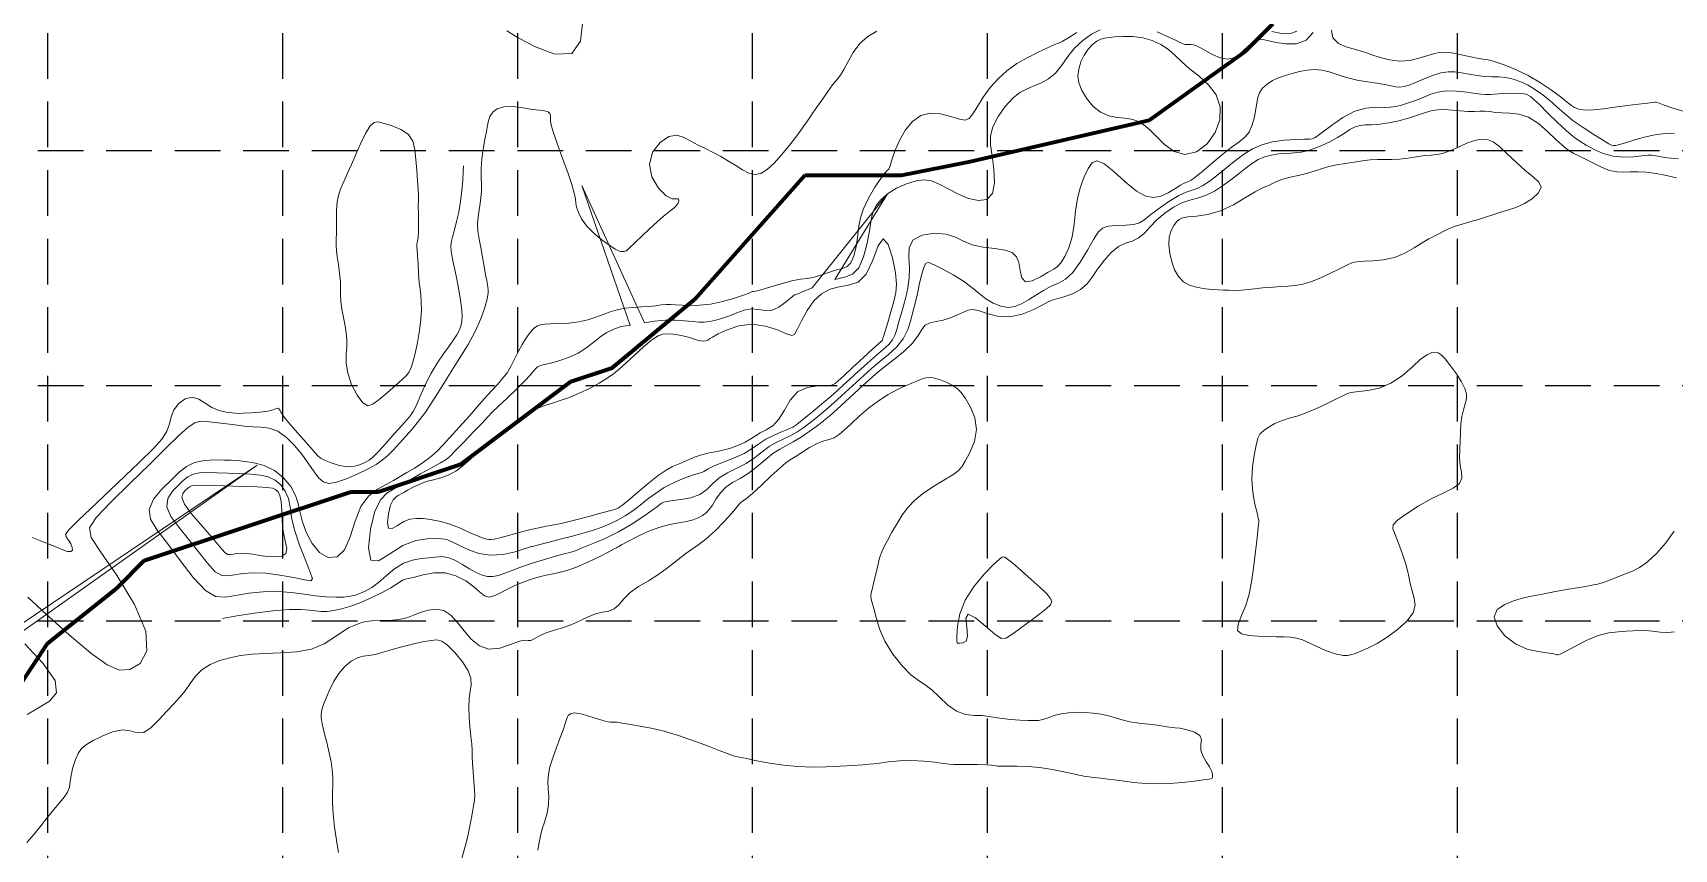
# Model space of a CAD drawing. Header units: inches. Extents: x 45655 to 51424, y 20024 to 23633.
# Drawn here: x 48714 to 49342, y 22911 to 23224 of the extents above; entities that cross this region are included whole.
import ezdxf

# ---------------------------------------------------------------- set-up
doc = ezdxf.new("R2010")
doc.units = ezdxf.units.IN
doc.header["$MEASUREMENT"] = 0
doc.linetypes.add('HIDDEN', pattern=[0.375, 0.25, -0.125])
doc.layers.add('CREEK', color=5, linetype='Continuous', lineweight=211)
doc.layers.add('CTR', color=43, linetype='Continuous', lineweight=9)
doc.layers.add('GRID', color=254, linetype='HIDDEN')

msp = doc.modelspace()

# ---------------------------------------------------------------- linework, layer by layer
at = {"layer": 'CREEK'}
for p, q in [((49178.17, 23216.57), (49188.71, 23227.1)), ((49141.25, 23190.22), (49178.17, 23216.57)), ((49072.7, 23174.41), (49141.25, 23190.22)), ((49046.34, 23169.14), (49072.7, 23174.41)), ((48967.24, 23121.71), (49009.42, 23169.14)), ((49009.42, 23169.14), (49046.34, 23169.14)), ((48935.6, 23095.36), (48967.24, 23121.71)), ((48919.78, 23090.09), (48935.6, 23095.36)), ((48877.59, 23058.47), (48919.78, 23090.09)), ((48845.96, 23047.93), (48877.59, 23058.47)), ((48756.31, 23021.58), (48835.41, 23047.93)), ((48835.41, 23047.93), (48845.96, 23047.93)), ((48745.76, 23011.04), (48756.31, 23021.58)), ((48719.4, 22989.96), (48745.76, 23011.04)), ((48708.85, 22974.15), (48719.4, 22989.96))]:
    msp.add_line(p, q, dxfattribs=at)
at = {"layer": 'CTR'}
for points, elevation in [([(48924.36, 23228.31), (48923.41, 23220.49), (48920.06, 23215.66), (48913.62, 23215.5), (48905.85, 23218.42), (48899.12, 23221.98), (48895.2, 23224.37)], 574), ([(48861.65, 23128.09), (48861.41, 23131.49), (48861.21, 23135.13), (48861.04, 23138.28), (48860.87, 23140.42), (48860.75, 23141.78), (48860.77, 23142.78), (48860.95, 23143.82), (48861.19, 23145.29), (48861.37, 23147.52), (48861.41, 23150.71), (48861.34, 23154.27), (48861.29, 23157.4), (48861.31, 23159.6), (48861.33, 23161.43), (48861.27, 23163.69), (48861.05, 23166.98), (48860.73, 23170.97), (48860.38, 23175.1), (48859.99, 23178.88), (48859.17, 23182.14), (48857.49, 23184.75), (48854.65, 23186.66), (48851.3, 23188), (48848.2, 23188.91), (48845.97, 23189.5), (48844.34, 23189.35), (48842.82, 23187.98), (48841.07, 23185.07), (48839.16, 23181.17), (48837.3, 23177.02), (48835.65, 23173.22), (48834.19, 23169.86), (48832.92, 23166.95), (48831.79, 23164.36), (48830.89, 23161.82), (48830.27, 23158.98), (48829.98, 23155.62), (48829.91, 23152.13), (48829.91, 23149.02), (48829.9, 23146.67), (48829.84, 23144.91), (48829.81, 23143.46), (48829.82, 23142.01), (48829.94, 23140.29), (48830.22, 23137.98), (48830.67, 23134.97), (48831.14, 23131.61), (48831.46, 23128.4), (48831.52, 23125.72), (48831.49, 23123.3), (48831.59, 23120.74), (48832.02, 23117.77), (48832.63, 23114.58), (48833.25, 23111.48), (48833.68, 23108.7), (48833.89, 23106.1), (48833.87, 23103.45), (48833.66, 23100.55), (48833.64, 23097.23), (48834.24, 23093.37), (48835.75, 23089.01), (48837.83, 23084.9), (48840.01, 23081.94), (48841.94, 23080.85), (48843.9, 23081.41), (48846.3, 23083.2), (48849.38, 23085.79), (48852.6, 23088.59), (48855.24, 23090.97), (48856.77, 23092.47), (48857.46, 23093.3), (48857.77, 23093.8), (48858.08, 23094.36), (48858.54, 23095.43), (48859.19, 23097.49), (48860.05, 23100.86), (48860.98, 23105.11), (48861.77, 23109.61), (48862.26, 23113.84), (48862.48, 23117.58), (48862.45, 23120.69), (48862.24, 23123.16), (48861.95, 23125.43), (48861.65, 23128.09)], 576), ([(49237.17, 23175.2), (49234.21, 23175.07), (49231.47, 23175.11), (49228.76, 23175.12), (49225.94, 23174.94), (49222.94, 23174.6), (49219.76, 23174.16), (49216.4, 23173.66), (49213.11, 23173.11), (49210.13, 23172.46), (49207.62, 23171.71), (49205.21, 23170.89), (49202.42, 23170.04), (49198.97, 23169.19), (49195.3, 23168.36), (49192.08, 23167.48), (49189.8, 23166.6), (49188.27, 23165.79), (49187.12, 23165.18), (49186, 23164.75), (49184.43, 23164.13), (49181.93, 23162.81), (49178.21, 23160.52), (49173.6, 23157.81), (49168.62, 23155.48), (49163.75, 23154.11), (49159.45, 23153.49), (49156.12, 23153.18), (49154.01, 23152.82), (49152.73, 23152.21), (49151.77, 23151.26), (49150.69, 23149.82), (49149.65, 23147.89), (49148.97, 23145.41), (49148.84, 23142.45), (49149.21, 23139.2), (49149.96, 23135.94), (49151, 23132.92), (49152.45, 23130.31), (49154.44, 23128.28), (49157.04, 23126.92), (49159.98, 23126.1), (49162.86, 23125.64), (49165.42, 23125.36), (49167.69, 23125.22), (49169.79, 23125.12), (49171.87, 23125.04), (49174.08, 23125.02), (49176.58, 23125.13), (49179.5, 23125.38), (49182.65, 23125.74), (49185.81, 23126.06), (49188.81, 23126.28), (49191.67, 23126.45), (49194.44, 23126.63), (49197.22, 23126.9), (49200.15, 23127.43), (49203.42, 23128.39), (49207.08, 23129.87), (49210.74, 23131.57), (49213.9, 23133.14), (49216.19, 23134.27), (49217.78, 23135.02), (49218.94, 23135.51), (49220.02, 23135.86), (49221.42, 23136.11), (49223.64, 23136.26), (49226.92, 23136.38), (49230.95, 23136.74), (49235.2, 23137.65), (49239.21, 23139.3), (49242.81, 23141.33), (49245.9, 23143.25), (49248.41, 23144.7), (49250.45, 23145.78), (49252.21, 23146.68), (49253.86, 23147.57), (49255.7, 23148.48), (49258.07, 23149.43), (49261.14, 23150.38), (49264.54, 23151.34), (49267.78, 23152.26), (49270.5, 23153.14), (49272.94, 23153.99), (49275.51, 23154.83), (49278.51, 23155.71), (49281.8, 23156.79), (49285.12, 23158.24), (49288.18, 23160.16), (49290.46, 23162.34), (49291.38, 23164.49), (49290.56, 23166.44), (49288.34, 23168.44), (49285.26, 23170.92), (49281.82, 23174.07), (49278.42, 23177.36), (49275.42, 23180.14), (49273.05, 23181.84), (49271.15, 23182.66), (49269.46, 23182.88), (49267.69, 23182.79), (49265.68, 23182.34), (49263.22, 23181.46), (49260.25, 23180.15), (49257.05, 23178.73), (49254.06, 23177.6), (49251.55, 23177.05), (49249.24, 23176.83), (49246.73, 23176.62), (49243.71, 23176.17), (49240.41, 23175.62), (49237.17, 23175.2)], 572), ([(48713.41, 23030.38), (48716.58, 23029.16), (48719.83, 23027.87), (48722.72, 23026.65), (48725.11, 23025.66), (48726.94, 23025.08), (48728.16, 23025.05), (48728.78, 23025.57), (48728.76, 23026.56), (48728.17, 23027.94), (48727.28, 23029.41), (48726.44, 23030.63), (48726.12, 23031.56), (48727.3, 23033.23), (48731.07, 23036.98), (48738, 23043.58), (48738, 23043.58), (48754.32, 23059.08), (48759.84, 23064.49), (48763.19, 23068.23), (48765.02, 23071.15), (48765.95, 23073.91), (48766.61, 23076.65), (48767.65, 23079.29), (48769.53, 23081.72), (48772, 23083.5), (48774.67, 23084.16), (48777.19, 23083.42), (48779.67, 23081.84), (48782.26, 23080.18), (48785.06, 23079.06), (48787.74, 23078.45), (48789.9, 23078.14), (48791.31, 23077.98), (48792.55, 23077.92), (48794.37, 23077.95), (48797.27, 23078.1), (48800.65, 23078.37), (48803.67, 23078.77), (48805.66, 23079.28), (48806.79, 23079.74), (48807.43, 23079.93), (48807.88, 23079.7), (48808.29, 23079.12), (48808.74, 23078.31), (48809.35, 23077.3), (48810.43, 23075.84), (48812.31, 23073.56), (48815.16, 23070.31), (48818.33, 23066.74), (48821.02, 23063.7), (48822.68, 23061.83), (48823.86, 23060.77), (48825.39, 23059.95), (48827.86, 23058.96), (48830.96, 23058.02), (48834.13, 23057.51), (48836.92, 23057.7), (48839.21, 23058.39), (48841.03, 23059.23), (48842.42, 23060.03), (48843.84, 23061.17), (48845.86, 23063.18), (48848.8, 23066.37), (48852.09, 23070.03), (48854.95, 23073.25), (48856.79, 23075.35), (48857.86, 23076.61), (48858.57, 23077.55), (48859.3, 23078.67), (48860.17, 23080.25), (48861.24, 23082.54), (48862.56, 23085.68), (48864.18, 23089.4), (48866.17, 23093.35), (48868.51, 23097.18), (48870.95, 23100.7), (48873.14, 23103.72), (48874.83, 23106.11), (48876.07, 23108.03), (48876.97, 23109.68), (48877.63, 23111.28), (48878.03, 23113.12), (48878.09, 23115.51), (48877.81, 23118.62), (48877.27, 23122.19), (48876.63, 23125.84), (48876, 23129.26), (48875.39, 23132.37), (48874.82, 23135.21), (48874.3, 23137.74), (48873.93, 23140.02), (48873.82, 23142.05), (48874.03, 23143.9), (48874.52, 23145.86), (48875.2, 23148.26), (48875.98, 23151.35), (48876.76, 23155.02), (48877.45, 23159.07), (48877.96, 23163.28), (48878.3, 23167.22), (48878.49, 23170.48), (48878.57, 23172.72)], 574), ([(49180.58, 23052.6), (49180.82, 23057.45), (49181.47, 23061.76), (49182.18, 23065.12), (49182.64, 23067.24), (49182.93, 23068.45), (49183.23, 23069.21), (49183.67, 23069.91), (49184.41, 23070.7), (49185.57, 23071.66), (49187.24, 23072.8), (49189.39, 23074.01), (49191.97, 23075.13), (49194.93, 23076.07), (49198.31, 23077.03), (49202.09, 23078.33), (49206.23, 23080.13), (49210.23, 23082.1), (49213.53, 23083.78), (49215.69, 23084.83), (49216.96, 23085.38), (49217.71, 23085.65), (49218.39, 23085.87), (49219.5, 23086.07), (49221.58, 23086.32), (49224.99, 23086.72), (49229.32, 23087.62), (49233.91, 23089.43), (49238.25, 23092.35), (49242.09, 23095.7), (49245.27, 23098.62), (49247.71, 23100.39), (49249.52, 23101.17), (49250.87, 23101.33), (49251.97, 23101.12), (49253.12, 23100.35), (49254.63, 23098.75), (49256.71, 23096.13), (49258.98, 23093.01), (49260.94, 23089.96), (49262.21, 23087.47), (49262.79, 23085.42), (49262.8, 23083.53), (49262.37, 23081.54), (49261.72, 23079.32), (49261.11, 23076.78), (49260.73, 23073.86), (49260.52, 23070.65), (49260.37, 23067.34), (49260.24, 23064.06), (49260.21, 23060.92), (49260.43, 23058.01), (49260.91, 23055.41), (49261.07, 23053.11), (49260.18, 23051.09), (49257.73, 23049.28), (49253.95, 23047.42), (49249.33, 23045.16), (49244.37, 23042.36), (49239.81, 23039.44), (49236.42, 23036.97), (49234.78, 23035.27), (49234.62, 23033.76), (49235.45, 23031.59), (49236.83, 23028.17), (49238.36, 23023.99), (49239.72, 23019.76), (49240.65, 23016.04), (49241.31, 23012.82), (49241.98, 23009.93), (49242.78, 23007.22), (49243.14, 23004.49), (49242.37, 23001.58), (49239.97, 22998.37), (49236.43, 22995.13), (49232.46, 22992.21), (49228.65, 22989.87), (49225.25, 22988.11), (49222.38, 22986.85), (49220.16, 22985.99), (49218.5, 22985.48), (49217.3, 22985.22), (49216.44, 22985.16), (49215.63, 22985.23), (49214.59, 22985.43), (49213.07, 22985.77), (49211.05, 22986.33), (49208.59, 22987.24), (49205.76, 22988.56), (49202.81, 22990), (49200.06, 22991.2), (49197.69, 22991.9), (49195.44, 22992.21), (49192.96, 22992.33), (49189.93, 22992.41), (49186.5, 22992.52), (49182.9, 22992.65), (49179.43, 22992.86), (49176.63, 22993.48), (49175.14, 22994.85), (49175.35, 22997.23), (49176.67, 23000.48), (49178.29, 23004.37), (49179.55, 23008.7), (49180.46, 23013.44), (49181.18, 23018.6), (49181.87, 23024.05), (49182.47, 23029.16), (49182.91, 23033.12), (49183.17, 23035.38), (49183.26, 23036.35), (49183.28, 23036.68), (49183.25, 23036.99), (49183.07, 23037.86), (49182.61, 23039.81), (49181.81, 23043.22), (49181, 23047.68), (49180.58, 23052.6)], 568), ([(48907.08, 22910.72), (48907.63, 22913.67), (48908.15, 22916.22), (48908.8, 22918.79), (48909.71, 22921.72), (48910.63, 22924.9), (48911.23, 22928.11), (48911.32, 22931.21), (48911.1, 22934.16), (48910.94, 22936.97), (48911.12, 22939.72), (48911.72, 22942.64), (48912.77, 22946.03), (48914.22, 22950.05), (48915.78, 22954.09), (48917.04, 22957.42), (48917.73, 22959.5), (48918.04, 22960.67), (48918.28, 22961.46), (48918.71, 22962.26), (48919.6, 22962.94), (48921.16, 22963.2), (48923.51, 22962.84), (48926.3, 22962.09), (48928.99, 22961.25), (48931.18, 22960.57), (48932.86, 22960.1), (48934.08, 22959.81), (48934.91, 22959.7), (48935.47, 22959.69), (48935.88, 22959.73), (48936.32, 22959.74), (48937.29, 22959.64), (48939.31, 22959.33), (48942.7, 22958.75), (48946.74, 22958.03), (48950.49, 22957.34), (48953.26, 22956.76), (48955.49, 22956.21), (48957.86, 22955.5), (48960.94, 22954.53), (48964.61, 22953.3), (48968.62, 22951.87), (48972.7, 22950.32), (48976.5, 22948.82), (48979.67, 22947.64), (48982.03, 22946.86), (48984.19, 22946.32), (48986.98, 22945.73), (48990.95, 22944.91), (48995.87, 22943.98), (49001.24, 22943.18), (49006.68, 22942.69), (49012.12, 22942.49), (49017.57, 22942.55), (49022.96, 22942.78), (49027.82, 22943.1), (49031.62, 22943.4), (49034.03, 22943.59), (49035.84, 22943.75), (49038.02, 22944.02), (49041.36, 22944.44), (49045.61, 22944.84), (49050.29, 22945.01), (49054.94, 22944.78), (49059.13, 22944.33), (49062.45, 22943.87), (49064.68, 22943.59), (49066.48, 22943.47), (49068.68, 22943.44), (49071.85, 22943.45), (49075.45, 22943.44), (49078.67, 22943.38), (49080.88, 22943.23), (49082.26, 22943.04), (49083.2, 22942.88), (49084.08, 22942.8), (49085.35, 22942.78), (49087.48, 22942.8), (49090.76, 22942.78), (49094.86, 22942.67), (49099.27, 22942.33), (49103.53, 22941.73), (49107.35, 22940.97), (49110.5, 22940.26), (49112.81, 22939.75), (49114.39, 22939.42), (49115.43, 22939.21), (49116.18, 22939.07), (49117.22, 22938.92), (49119.23, 22938.67), (49122.57, 22938.26), (49126.53, 22937.77), (49130.1, 22937.3), (49132.59, 22936.94), (49134.56, 22936.66), (49136.86, 22936.42), (49140.14, 22936.2), (49144.31, 22936.1), (49149.05, 22936.21), (49154.01, 22936.62), (49158.56, 22937.16), (49162.07, 22937.64), (49164.07, 22937.89), (49164.92, 22938), (49165.21, 22938.06), (49165.39, 22938.2), (49165.53, 22938.5), (49165.6, 22939.03), (49165.53, 22939.84), (49165.19, 22941), (49164.42, 22942.57), (49163.15, 22944.53), (49161.86, 22946.74), (49161.07, 22949.01), (49161.1, 22951.12), (49161.26, 22953.01), (49160.65, 22954.62), (49158.65, 22955.87), (49155.87, 22956.78), (49153.18, 22957.33), (49151.28, 22957.58), (49150.05, 22957.66), (49149.09, 22957.72), (49148.06, 22957.92), (49146.62, 22958.22), (49144.39, 22958.55), (49141.18, 22958.87), (49137.46, 22959.26), (49133.88, 22959.8), (49130.91, 22960.54), (49128.32, 22961.37), (49125.75, 22962.14), (49122.9, 22962.73), (49119.81, 22963.13), (49116.64, 22963.37), (49113.49, 22963.46), (49110.43, 22963.32), (49107.56, 22962.9), (49104.92, 22962.18), (49102.58, 22961.35), (49100.59, 22960.66), (49098.92, 22960.33), (49097.17, 22960.27), (49094.9, 22960.37), (49091.78, 22960.51), (49088.26, 22960.72), (49084.94, 22961.04), (49082.23, 22961.47), (49079.85, 22961.91), (49077.33, 22962.19), (49074.32, 22962.29), (49070.95, 22962.67), (49067.45, 22963.9), (49064.06, 22966.33), (49060.89, 22969.34), (49058, 22972.07), (49055.45, 22973.96), (49052.92, 22975.58), (49050.03, 22977.81), (49046.61, 22981.3), (49043.08, 22985.75), (49040.04, 22990.64), (49037.95, 22995.48), (49036.64, 22999.81), (49035.8, 23003.19), (49035.17, 23005.37), (49034.74, 23006.73), (49034.61, 23007.83), (49034.8, 23009.19), (49035.25, 23011), (49035.85, 23013.39), (49036.54, 23016.41), (49037.27, 23019.63), (49038.03, 23022.56), (49038.84, 23024.87), (49039.8, 23026.94), (49041.07, 23029.31), (49042.74, 23032.38), (49044.7, 23035.82), (49046.77, 23039.16), (49048.89, 23042.03), (49051.33, 23044.58), (49054.45, 23047.09), (49058.42, 23049.74), (49062.56, 23052.29), (49066, 23054.41), (49068.13, 23055.97), (49069.47, 23057.48), (49070.78, 23059.63), (49072.58, 23062.94), (49074.31, 23067.12), (49075.16, 23071.71), (49074.53, 23076.25), (49072.89, 23080.36), (49070.97, 23083.67), (49069.31, 23085.95), (49067.71, 23087.49), (49065.85, 23088.69), (49063.48, 23089.84), (49060.9, 23090.87), (49058.51, 23091.53), (49056.64, 23091.68), (49055.14, 23091.42), (49053.74, 23090.93), (49052.21, 23090.3), (49050.33, 23089.52), (49047.92, 23088.45), (49044.87, 23087.01), (49041.32, 23085.13), (49037.55, 23082.75), (49033.78, 23079.88), (49030.24, 23076.81), (49027.13, 23073.94), (49024.6, 23071.58), (49022.5, 23069.8), (49020.61, 23068.61), (49018.71, 23067.93), (49016.63, 23067.35), (49014.15, 23066.43), (49011.2, 23064.85), (49008.19, 23062.96), (49005.62, 23061.31), (49003.79, 23060.16), (49002.14, 23059.02), (48999.89, 23057.12), (48996.53, 23054.01), (48992.71, 23050.39), (48989.3, 23047.28), (48987.03, 23045.39), (48985.69, 23044.44), (48984.89, 23043.86), (48984.22, 23043.14), (48983.22, 23041.9), (48981.41, 23039.76), (48978.5, 23036.58), (48974.99, 23033), (48971.59, 23029.83), (48968.81, 23027.67), (48966.38, 23026.07), (48963.83, 23024.32), (48960.8, 23021.93), (48957.32, 23019.12), (48953.5, 23016.31), (48949.5, 23013.84), (48945.69, 23011.59), (48942.46, 23009.33), (48940.06, 23006.94), (48938.19, 23004.73), (48936.38, 23003.08), (48934.27, 23002.25), (48931.85, 23001.81), (48929.21, 23001.22), (48926.4, 23000.08), (48923.37, 22998.58), (48920.07, 22997.09)], 572), ([(49297.76, 22985.44), (49297.28, 22985.51), (49296.73, 22985.7), (49295.66, 22985.93), (49293.6, 22986.25), (49290.28, 22986.71), (49286.11, 22987.7), (49281.67, 22989.64), (49277.55, 22992.79), (49274.53, 22996.52), (49273.39, 23000.08), (49274.64, 23002.83), (49277.47, 23004.79), (49280.82, 23006.14), (49283.79, 23007.06), (49286.47, 23007.7), (49289.11, 23008.22), (49291.95, 23008.76), (49295.05, 23009.34), (49298.38, 23009.95), (49301.89, 23010.57), (49305.33, 23011.17), (49308.39, 23011.69), (49310.87, 23012.11), (49313.05, 23012.56), (49315.32, 23013.21), (49317.96, 23014.16), (49320.83, 23015.3), (49323.7, 23016.46), (49326.39, 23017.56), (49329.12, 23018.97), (49332.15, 23021.12), (49335.65, 23024.33), (49339.23, 23028.35), (49342.43, 23032.82)], 568), ([(49082.14, 22993.32), (49078.55, 22996.45), (49074.7, 22999.65), (49071.91, 23001.07), (49071.06, 22999.46), (49071.38, 22996.05), (49071.71, 22992.67), (49071.16, 22990.73), (49070.03, 22990.03), (49068.92, 22989.95), (49068.27, 22989.95), (49067.99, 22989.97), (49067.86, 22989.98), (49067.71, 22990.1), (49067.59, 22990.82), (49067.58, 22992.77), (49067.82, 22996.34), (49068.75, 23001.11), (49070.81, 23006.46), (49074.24, 23011.77), (49078.22, 23016.49), (49081.67, 23020.02), (49083.77, 23022.02), (49084.82, 23022.82), (49085.37, 23022.95), (49085.95, 23022.81), (49087.03, 23022.14), (49089.06, 23020.52), (49092.28, 23017.74), (49096.04, 23014.37), (49099.54, 23011.2), (49102.06, 23008.8), (49103.51, 23007.09), (49103.97, 23005.78), (49103.45, 23004.57), (49101.94, 23003.16), (49099.35, 23001.2), (49095.78, 22998.55), (49091.93, 22995.68), (49088.62, 22993.24), (49086.38, 22991.82), (49084.55, 22991.75), (49082.14, 22993.32)], 568), ([(48920.07, 22997.09), (48916.51, 22995.84), (48912.98, 22994.78), (48909.87, 22993.72), (48907.47, 22992.57), (48905.7, 22991.56), (48904.42, 22990.97), (48903.4, 22990.97), (48902.14, 22991.07), (48900, 22990.66), (48896.6, 22989.41), (48892.48, 22988.07), (48888.31, 22987.66), (48884.69, 22988.92), (48881.58, 22991.48), (48878.84, 22994.68), (48876.27, 22997.88), (48873.73, 23000.61), (48871.05, 23002.41), (48868.11, 23002.98), (48865.08, 23002.6), (48862.17, 23001.68), (48859.5, 23000.63), (48856.84, 22999.65), (48853.82, 22998.96), (48850.28, 22998.66), (48846.63, 22998.59), (48843.47, 22998.52), (48841.23, 22998.25), (48839.63, 22997.81), (48838.28, 22997.3), (48836.76, 22996.74), (48834.86, 22995.89), (48832.4, 22994.44), (48829.22, 22992.2), (48825.22, 22989.74), (48820.33, 22987.7), (48814.58, 22986.6), (48808.49, 22986.18), (48802.67, 22986.01), (48797.61, 22985.7), (48793.19, 22985.17), (48789.13, 22984.38), (48785.22, 22983.28), (48781.6, 22981.79), (48778.47, 22979.8), (48775.97, 22977.28), (48773.89, 22974.48), (48771.94, 22971.72), (48769.88, 22969.24), (48767.59, 22966.76), (48764.99, 22963.95), (48762.05, 22960.68), (48759, 22957.63), (48756.11, 22955.75), (48753.54, 22955.62), (48750.96, 22956.36), (48747.94, 22956.79), (48744.2, 22956.01), (48740.24, 22954.38), (48736.73, 22952.61), (48734.19, 22951.17), (48732.42, 22949.79), (48731.11, 22947.96), (48729.95, 22945.38), (48728.99, 22942.36), (48728.31, 22939.41), (48727.96, 22936.93), (48727.63, 22934.82), (48726.95, 22932.88), (48725.63, 22930.91), (48723.79, 22928.77), (48721.64, 22926.3), (48719.34, 22923.38), (48716.87, 22920.17), (48714.2, 22916.83), (48711.29, 22913.58)], 572), ([(49342.53, 22994.23), (49339.92, 22993.99), (49337.07, 22994.18), (49334.12, 22994.56), (49331.32, 22994.85), (49328.85, 22994.86), (49326.5, 22994.67), (49323.95, 22994.47), (49320.94, 22994.32), (49317.38, 22993.93), (49313.27, 22992.89), (49308.7, 22990.97), (49304.28, 22988.7), (49300.78, 22986.78), (49298.74, 22985.75), (49297.76, 22985.44)], 568), ([(48855.03, 22988.59), (48851.25, 22987.48), (48847.84, 22986.43), (48844.87, 22985.66), (48842.36, 22985.27), (48840.14, 22984.96), (48837.94, 22984.32), (48835.58, 22983.04), (48833.16, 22981.05), (48830.84, 22978.36), (48828.8, 22975.07), (48827.1, 22971.63), (48825.81, 22968.61), (48824.97, 22966.4), (48824.47, 22964.86), (48824.19, 22963.73), (48824.02, 22962.68), (48824.06, 22961.29), (48824.43, 22959.09), (48825.21, 22955.79), (48826.2, 22951.86), (48827.17, 22947.92), (48827.88, 22944.48), (48828.33, 22941.47), (48828.52, 22938.68), (48828.49, 22935.87), (48828.4, 22932.78), (48828.43, 22929.05), (48828.71, 22924.54), (48829.21, 22919.53), (48829.91, 22914.48), (48830.72, 22909.79)], 574), ([(48877.81, 22907.06), (48879.28, 22912.02), (48880.41, 22916.6), (48881.2, 22920.57), (48881.76, 22923.77), (48882.17, 22926.07), (48882.47, 22927.7), (48882.69, 22928.91), (48882.86, 22930.05), (48882.94, 22931.5), (48882.86, 22933.73), (48882.61, 22936.96), (48882.3, 22940.65), (48882.06, 22944.04), (48881.98, 22946.61), (48881.95, 22948.79), (48881.81, 22951.21), (48881.48, 22954.35), (48881.05, 22958), (48880.74, 22961.78), (48880.65, 22965.37), (48880.8, 22968.64), (48881.13, 22971.51), (48881.49, 22974.01), (48881.44, 22976.48), (48880.46, 22979.33), (48878.24, 22982.82), (48875.32, 22986.35), (48872.51, 22989.18), (48870.34, 22990.73), (48868.41, 22991.2), (48866.06, 22990.98), (48862.85, 22990.41), (48859.03, 22989.59), (48855.03, 22988.59)], 574)]:
    msp.add_lwpolyline(points, dxfattribs=dict(at, elevation=elevation))
at = {"layer": 'CTR', "color": 5}
for points, elevation in [([(48711.7, 23007.52), (48718.82, 23000.94), (48727.58, 22993.15), (48735.89, 22986.17), (48742.13, 22981.62), (48746.78, 22979.6), (48750.8, 22979.84), (48754.74, 22982.19), (48757.35, 22986.94), (48756.94, 22994.48), (48752.53, 23004.74), (48745.95, 23015.67), (48739.71, 23024.81), (48735.96, 23030.44), (48735.28, 23034.07), (48737.84, 23038.02), (48743.51, 23043.98), (48750.93, 23051.25), (48758.45, 23058.53), (48764.7, 23064.69), (48769.53, 23069.43), (48773.11, 23072.66), (48775.69, 23074.35), (48777.85, 23074.89), (48780.26, 23074.79), (48783.36, 23074.46), (48786.85, 23074.05), (48790.18, 23073.61), (48792.97, 23073.22), (48795.45, 23072.91), (48798, 23072.75), (48800.91, 23072.68), (48804.11, 23072.28), (48807.46, 23071.07), (48810.82, 23068.7), (48814.03, 23065.5), (48816.92, 23061.96), (48819.35, 23058.53), (48821.42, 23055.51), (48823.24, 23053.14), (48824.98, 23051.65), (48827.06, 23051.1), (48829.93, 23051.54), (48833.82, 23052.9), (48838.14, 23054.79), (48842.11, 23056.74), (48845.15, 23058.41), (48847.49, 23059.96), (48849.58, 23061.74), (48851.81, 23063.95), (48854.15, 23066.49), (48856.54, 23069.18), (48858.91, 23071.89), (48861.36, 23074.88), (48864, 23078.44), (48866.85, 23082.68), (48869.57, 23086.95), (48871.69, 23090.37), (48872.86, 23092.32), (48873.33, 23093.12), (48873.46, 23093.36), (48873.61, 23093.59), (48874.13, 23094.38), (48875.41, 23096.32), (48877.65, 23099.79), (48880.42, 23104.32), (48883.11, 23109.31), (48885.23, 23114.13), (48886.72, 23118.4), (48887.65, 23121.73), (48888.06, 23123.89), (48888.12, 23125.22), (48887.99, 23126.2), (48887.78, 23127.28), (48887.5, 23128.79), (48887.1, 23131.01), (48886.55, 23134.12), (48885.9, 23137.73), (48885.23, 23141.39), (48884.61, 23144.69), (48884.16, 23147.66), (48883.99, 23150.46), (48884.17, 23153.17), (48884.57, 23155.8), (48885, 23158.27), (48885.31, 23160.58), (48885.46, 23162.88), (48885.49, 23165.44), (48885.41, 23168.42), (48885.38, 23171.76), (48885.59, 23175.37), (48886.12, 23179.13), (48886.82, 23182.73), (48887.43, 23185.83), (48887.83, 23188.2), (48888.19, 23190.03), (48888.76, 23191.65), (48889.8, 23193.24), (48891.51, 23194.58), (48894.06, 23195.36), (48897.49, 23195.37), (48901.31, 23194.89), (48904.88, 23194.33), (48907.68, 23193.99), (48909.69, 23193.75), (48910.98, 23193.41), (48911.64, 23192.77), (48911.88, 23191.91), (48911.91, 23190.92), (48911.94, 23189.84), (48912.17, 23188.36), (48912.79, 23186.09), (48913.92, 23182.8), (48915.42, 23178.74), (48917.08, 23174.25), (48918.67, 23169.73), (48920.05, 23165.61), (48921.01, 23162.29), (48921.48, 23160.04), (48921.69, 23158.43), (48921.96, 23156.84), (48922.6, 23154.81), (48923.82, 23152.36), (48925.81, 23149.64), (48928.62, 23146.82), (48931.76, 23144.21), (48934.61, 23142.14), (48936.67, 23140.85), (48938.04, 23140.2), (48938.94, 23139.95), (48939.56, 23139.9), (48940, 23139.95), (48940.33, 23140.02), (48940.59, 23140.06), (48940.81, 23140.11), (48941.01, 23140.18), (48941.29, 23140.4), (48942.12, 23141.2), (48944.07, 23143.09), (48947.45, 23146.31), (48951.5, 23150.08), (48955.16, 23153.36), (48957.65, 23155.37), (48959.15, 23156.48), (48960.09, 23157.33), (48960.79, 23158.42), (48961.15, 23159.48), (48960.99, 23160.08), (48960.13, 23160.04), (48958.55, 23160.1), (48956.22, 23161.26), (48953.33, 23164.2), (48950.81, 23168.47), (48949.8, 23173.27), (48951.07, 23177.88), (48953.91, 23181.66), (48957.28, 23183.97), (48960.34, 23184.44), (48963.09, 23183.56), (48965.75, 23182.11), (48968.47, 23180.68), (48971.3, 23179.31), (48974.2, 23177.86), (48977.16, 23176.25), (48980.09, 23174.52), (48982.9, 23172.77), (48985.51, 23171.14), (48987.94, 23169.89), (48990.26, 23169.36), (48992.54, 23169.82), (48994.93, 23171.3), (48997.57, 23173.75), (49000.52, 23177.04), (49003.45, 23180.6), (49005.89, 23183.73), (49007.55, 23185.96), (49008.68, 23187.58), (49009.71, 23189.07), (49010.97, 23190.85), (49012.48, 23192.98), (49014.25, 23195.5), (49016.2, 23198.33), (49018.18, 23201.18), (49020.02, 23203.68), (49021.57, 23205.63), (49022.97, 23207.42), (49024.37, 23209.65), (49025.97, 23212.69), (49027.93, 23216.15), (49030.42, 23219.49), (49033.54, 23222.22), (49036.94, 23224.26)], 572), ([(48983.29, 23056.9), (48979.68, 23055.13), (48976.5, 23053.22), (48974.04, 23050.99), (48971.83, 23048.74), (48969.19, 23046.86), (48965.72, 23045.64), (48961.96, 23044.94), (48958.72, 23044.53), (48956.59, 23044.2), (48955.37, 23043.87), (48954.65, 23043.53), (48954, 23043.11), (48952.89, 23042.31), (48950.78, 23040.79), (48947.3, 23038.35), (48942.85, 23035.42), (48938.01, 23032.57), (48933.35, 23030.25), (48929.21, 23028.47), (48925.94, 23027.17), (48923.73, 23026.26), (48922.35, 23025.66), (48921.43, 23025.26), (48920.59, 23024.99), (48919.33, 23024.66), (48917.19, 23024.12), (48913.82, 23023.21), (48909.65, 23022.02), (48905.25, 23020.67), (48901.16, 23019.26), (48897.54, 23017.92), (48894.47, 23016.76), (48891.97, 23015.9), (48889.84, 23015.42), (48887.84, 23015.42), (48885.75, 23015.96), (48883.48, 23016.98), (48880.96, 23018.4), (48878.17, 23020.08), (48875.31, 23021.68), (48872.6, 23022.79), (48870.21, 23023.13), (48867.9, 23022.92), (48865.37, 23022.58), (48862.37, 23022.3), (48859.03, 23021.78), (48855.57, 23020.58), (48852.18, 23018.41), (48848.96, 23015.73), (48846.03, 23013.19), (48843.44, 23011.29), (48841.16, 23009.96), (48839.11, 23009.04), (48837.2, 23008.36), (48835.17, 23007.87), (48832.72, 23007.58), (48829.64, 23007.49), (48825.98, 23007.63), (48821.9, 23008.04), (48817.51, 23008.7), (48812.75, 23009.36), (48807.54, 23009.74), (48801.91, 23009.6), (48796.32, 23009.05), (48791.33, 23008.25), (48787.28, 23007.52), (48783.66, 23007.78), (48779.78, 23010.09), (48775.11, 23015.09), (48770.06, 23021.61), (48765.24, 23028.06), (48761.26, 23033.23), (48758.7, 23037.37), (48758.13, 23041.14), (48759.86, 23045.03), (48763.05, 23048.88), (48766.58, 23052.41), (48769.65, 23055.35), (48772.47, 23057.61), (48775.59, 23059.12), (48779.34, 23059.88), (48783.3, 23060.1), (48786.86, 23060.06), (48789.63, 23059.99), (48792.05, 23059.85), (48794.79, 23059.56), (48798.31, 23058.99), (48802.29, 23057.91), (48806.23, 23056.03), (48809.66, 23053.24), (48812.4, 23049.89), (48814.28, 23046.5), (48815.31, 23043.43), (48815.95, 23040.37), (48816.79, 23036.8), (48818.34, 23032.49), (48820.59, 23028.13), (48823.47, 23024.62), (48826.8, 23022.79), (48830.17, 23023.03), (48833.07, 23025.63), (48835.21, 23030.59), (48837.05, 23036.64), (48839.25, 23042.26), (48842.25, 23046.25), (48845.7, 23048.86), (48849.03, 23050.69), (48851.84, 23052.26), (48854.34, 23053.76), (48856.9, 23055.3), (48859.78, 23056.98), (48862.82, 23058.85), (48865.77, 23060.97), (48868.42, 23063.34), (48870.87, 23065.92), (48873.27, 23068.6), (48875.75, 23071.31), (48878.36, 23074.12), (48881.07, 23077.14), (48883.9, 23080.4), (48886.69, 23083.66), (48889.29, 23086.61), (48891.57, 23089.04), (48893.55, 23091.22), (48895.29, 23093.5), (48896.86, 23096.13), (48898.3, 23098.97), (48899.7, 23101.78), (48901.1, 23104.35), (48902.47, 23106.59), (48903.74, 23108.4), (48904.89, 23109.78), (48905.96, 23110.76), (48907.01, 23111.43), (48908.16, 23111.87), (48909.7, 23112.13), (48911.97, 23112.26), (48915.17, 23112.34), (48918.94, 23112.52), (48922.75, 23112.94), (48926.2, 23113.73), (48929.28, 23114.74), (48932.11, 23115.81), (48934.8, 23116.8), (48937.5, 23117.6), (48940.39, 23118.18), (48943.56, 23118.52), (48946.79, 23118.7), (48949.78, 23118.89), (48952.28, 23119.16), (48954.39, 23119.44), (48956.24, 23119.63), (48958.01, 23119.62), (48959.94, 23119.51), (48962.33, 23119.34), (48965.38, 23119.22), (48969.06, 23119.32), (48973.25, 23119.8), (48977.79, 23120.72), (48982.09, 23121.9), (48985.52, 23123.02), (48987.61, 23123.85), (48988.66, 23124.38), (48989.16, 23124.61), (48989.59, 23124.65), (48990.52, 23124.76), (48992.55, 23125.24), (48996.01, 23126.27), (49000.25, 23127.55), (49004.35, 23128.64), (49007.65, 23129.26), (49010.38, 23129.63), (49013, 23130.13), (49015.86, 23131), (49018.78, 23132.03), (49021.49, 23132.91), (49023.75, 23133.45), (49025.57, 23134.14), (49027.01, 23135.59), (49028.14, 23138.22), (49028.97, 23141.65), (49029.54, 23145.32), (49029.94, 23148.78), (49030.51, 23152.24), (49031.69, 23156.02), (49033.73, 23160.3), (49036.19, 23164.51), (49038.45, 23167.89), (49040.02, 23169.89), (49040.97, 23170.88), (49041.49, 23171.42), (49041.79, 23172.09), (49042.13, 23173.28), (49042.8, 23175.4), (49044.01, 23178.68), (49045.76, 23182.6), (49047.99, 23186.48), (49050.65, 23189.69), (49053.75, 23191.92), (49057.35, 23192.91), (49061.39, 23192.59), (49065.36, 23191.54), (49068.64, 23190.53), (49070.82, 23190.22), (49072.3, 23190.86), (49073.69, 23192.59), (49075.47, 23195.45), (49077.71, 23199), (49080.36, 23202.69), (49083.38, 23206.08), (49086.79, 23209.11), (49090.61, 23211.83), (49094.75, 23214.24), (49098.74, 23216.26), (49102.03, 23217.77), (49104.19, 23218.73), (49105.47, 23219.23), (49106.22, 23219.51), (49106.89, 23219.75), (49107.99, 23220.3), (49110.11, 23221.56), (49113.57, 23223.73)], 566), ([(49342.56, 23185.2), (49338.99, 23185.11), (49335.03, 23184.62), (49330.9, 23183.66), (49326.97, 23182.5), (49323.71, 23181.48), (49321.45, 23180.84), (49320.03, 23180.55), (49319.13, 23180.48), (49318.44, 23180.61), (49317.38, 23181.14), (49315.36, 23182.35), (49312, 23184.41), (49307.86, 23187.07), (49303.76, 23189.94), (49300.32, 23192.7), (49297.41, 23195.29), (49294.75, 23197.68), (49292.07, 23199.89), (49289.3, 23201.86), (49286.47, 23203.55), (49283.59, 23204.9), (49280.7, 23205.89), (49277.89, 23206.51), (49275.21, 23206.77), (49272.55, 23206.84), (49269.77, 23206.96), (49266.81, 23207.31), (49263.8, 23207.78), (49260.95, 23208.28), (49258.38, 23208.67), (49255.85, 23208.74), (49253.05, 23208.31), (49249.77, 23207.26), (49246.36, 23205.88), (49243.27, 23204.56), (49240.84, 23203.59), (49238.95, 23203.04), (49237.34, 23202.84), (49235.76, 23202.98), (49233.94, 23203.35), (49231.57, 23203.83), (49228.49, 23204.31), (49225, 23204.84), (49221.53, 23205.44), (49218.43, 23206.15), (49215.62, 23206.95), (49212.93, 23207.81), (49210.22, 23208.67), (49207.44, 23209.35), (49204.63, 23209.64), (49201.75, 23209.4), (49198.88, 23208.78), (49196.06, 23208.01), (49193.36, 23207.25), (49190.82, 23206.4), (49188.49, 23205.35), (49186.42, 23204.01), (49184.73, 23202.42), (49183.52, 23200.7), (49182.84, 23198.89), (49182.47, 23196.86), (49182.14, 23194.4), (49181.59, 23191.43), (49180.75, 23188.35), (49179.56, 23185.66), (49177.94, 23183.69), (49175.71, 23181.94), (49172.67, 23179.74), (49168.8, 23176.63), (49164.71, 23173.18), (49161.19, 23170.18), (49158.83, 23168.24), (49157.4, 23167.18), (49156.49, 23166.7), (49155.69, 23166.41), (49154.7, 23166.05), (49153.23, 23165.29), (49151.1, 23163.96), (49148.51, 23162.41), (49145.73, 23161.11), (49142.95, 23160.52), (49139.94, 23161.03), (49136.37, 23163.01), (49132.1, 23166.56), (49127.69, 23170.56), (49123.88, 23173.61), (49121.22, 23174.64), (49119.4, 23173.83), (49117.91, 23171.64), (49116.4, 23168.55), (49114.94, 23164.7), (49113.79, 23160.23), (49113.07, 23155.31), (49112.5, 23150.26), (49111.72, 23145.49), (49110.49, 23141.35), (49108.98, 23138), (49107.48, 23135.61), (49106.17, 23134.18), (49104.72, 23133.2), (49102.64, 23132), (49099.69, 23130.22), (49096.49, 23128.63), (49093.88, 23128.27), (49092.45, 23129.85), (49091.81, 23132.66), (49091.35, 23135.63), (49090.48, 23137.91), (49088.84, 23139.46), (49086.1, 23140.44), (49082.15, 23141.04), (49077.65, 23141.6), (49073.45, 23142.45), (49070.12, 23143.85), (49067.11, 23145.37), (49063.56, 23146.54), (49059.01, 23146.88), (49054.34, 23146.22), (49050.83, 23144.43), (49049.33, 23141.48), (49049.22, 23137.76), (49049.5, 23133.71), (49049.37, 23129.76), (49048.81, 23125.97), (49048, 23122.4), (49047.12, 23119.05), (49046.24, 23115.94), (49045.44, 23113.08), (49044.74, 23110.47), (49043.99, 23108.15), (49042.98, 23106.13), (49041.52, 23104.35), (49039.49, 23102.49), (49036.77, 23100.18), (49033.36, 23097.18), (49029.76, 23093.91), (49026.55, 23090.96), (49024.1, 23088.71), (49021.92, 23086.73), (49019.27, 23084.44), (49015.69, 23081.4), (49011.79, 23078.16), (49008.44, 23075.41), (49006.26, 23073.69), (49004.71, 23072.67), (49002.96, 23071.86), (49000.41, 23070.82), (48997.38, 23069.51), (48994.39, 23067.99), (48991.79, 23066.28), (48989.2, 23064.48), (48986.07, 23062.61), (48982.08, 23060.78), (48977.89, 23059.1), (48974.44, 23057.71), (48972.38, 23056.71), (48971.35, 23056.03), (48970.72, 23055.62), (48969.91, 23055.33), (48968.56, 23054.96), (48966.36, 23054.28), (48963.14, 23053.09), (48959.33, 23051.45), (48955.51, 23049.48), (48952.13, 23047.3), (48949.13, 23045.02), (48946.29, 23042.77), (48943.47, 23040.65), (48940.58, 23038.71), (48937.57, 23036.98), (48934.43, 23035.5), (48931.3, 23034.25), (48928.4, 23033.24), (48925.79, 23032.43), (48923.09, 23031.69), (48919.8, 23030.83), (48915.66, 23029.75), (48911.37, 23028.64), (48907.88, 23027.74), (48905.89, 23027.22), (48905.08, 23027.01), (48904.87, 23026.95), (48904.66, 23026.89), (48903.89, 23026.64), (48901.91, 23026.01), (48898.36, 23024.96), (48893.79, 23023.94), (48888.94, 23023.57), (48884.47, 23024.26), (48880.63, 23025.62), (48877.53, 23027.09), (48875.26, 23028.21), (48873.65, 23028.97), (48872.47, 23029.45), (48871.46, 23029.75), (48870.15, 23029.91), (48868, 23029.98), (48864.63, 23029.93), (48860.3, 23029.25), (48855.4, 23027.35), (48850.4, 23024.12), (48846.04, 23021.45), (48843.13, 23021.7), (48842.21, 23026.38), (48842.94, 23033.57), (48844.68, 23040.48), (48846.9, 23044.95), (48849.25, 23047.35), (48851.45, 23048.64), (48853.34, 23049.7), (48855.39, 23050.91), (48858.21, 23052.54), (48862.12, 23054.72), (48866.35, 23057.04), (48869.85, 23058.98), (48871.94, 23060.23), (48873.4, 23061.4), (48875.35, 23063.39), (48878.56, 23066.74), (48882.37, 23070.71), (48885.72, 23074.23), (48887.93, 23076.57), (48889.64, 23078.34), (48891.88, 23080.51), (48895.3, 23083.73), (48899.22, 23087.45), (48902.64, 23090.86), (48904.8, 23093.3), (48906.04, 23094.84), (48906.96, 23095.73), (48908.08, 23096.23), (48909.69, 23096.6), (48912.02, 23097.12), (48915.19, 23097.98), (48918.84, 23099.28), (48922.52, 23101.03), (48925.88, 23103.18), (48928.83, 23105.45), (48931.39, 23107.44), (48933.56, 23108.86), (48935.38, 23109.79), (48936.84, 23110.41), (48937.98, 23110.84), (48938.94, 23111.13), (48939.84, 23111.32), (48940.91, 23111.43), (48942.4, 23111.61), (48923.98, 23165.21), (48947.91, 23112.55), (48951.79, 23113.19), (48955.9, 23113.61), (48959.8, 23113.62), (48963.32, 23113.35), (48966.33, 23113.04), (48968.75, 23112.84), (48970.85, 23112.84), (48972.92, 23113.08), (48975.23, 23113.59), (48977.78, 23114.34), (48980.5, 23115.33), (48983.32, 23116.46), (48986.15, 23117.44), (48988.94, 23117.91), (48991.63, 23117.69), (48994.24, 23117.31), (48996.84, 23117.46), (48999.45, 23118.62), (49001.83, 23120.33), (49003.69, 23121.91), (49004.82, 23122.86), (49005.39, 23123.25), (49005.66, 23123.36), (49005.92, 23123.43), (49006.73, 23123.74), (49008.69, 23124.56), (49012.17, 23126.03), (49041, 23162.02), (49020.92, 23129.18), (49024.64, 23130.08), (49027.62, 23131.2), (49029.99, 23133.59), (49031.84, 23137.85), (49033.21, 23143.05), (49034.12, 23147.83), (49034.64, 23151.18), (49035.04, 23153.47), (49035.62, 23155.37), (49036.69, 23157.48), (49038.42, 23159.75), (49041, 23162.02), (49044.46, 23164.14), (49048.35, 23165.87), (49052.04, 23167.01), (49055.12, 23167.36), (49057.87, 23166.92), (49060.78, 23165.73), (49064.22, 23163.93), (49068.04, 23161.93), (49072.01, 23160.25), (49075.84, 23159.4), (49079.08, 23159.85), (49081.24, 23162.07), (49082, 23166.23), (49081.76, 23171.46), (49081.08, 23176.57), (49080.52, 23180.73), (49080.47, 23184.22), (49081.36, 23187.69), (49083.39, 23191.56), (49086.15, 23195.41), (49089.08, 23198.61), (49091.76, 23200.75), (49094.28, 23202.11), (49096.89, 23203.17), (49099.75, 23204.39), (49102.68, 23206.02), (49105.44, 23208.25), (49107.84, 23211.19), (49110.15, 23214.52), (49112.72, 23217.81), (49115.81, 23220.72), (49119.2, 23223.06), (49122.56, 23224.72)], 564), ([(49138.84, 23221.75), (49142.45, 23220.71), (49145.75, 23219.15), (49148.66, 23217.2), (49151.22, 23215), (49153.76, 23212.56), (49156.74, 23209.91), (49160.38, 23207.02), (49164.06, 23203.74), (49166.98, 23199.85), (49168.43, 23195.24), (49168.31, 23190.28), (49166.62, 23185.41), (49163.47, 23181.13), (49159.39, 23178.1), (49155, 23177.01), (49150.85, 23178.23), (49147.17, 23180.92), (49144.12, 23183.9), (49141.78, 23186.24), (49139.92, 23187.88), (49138.25, 23189.04), (49136.49, 23189.9), (49134.45, 23190.52), (49132.01, 23190.93), (49129.08, 23191.24), (49125.87, 23191.86), (49122.66, 23193.22), (49119.73, 23195.6), (49117.25, 23198.64), (49115.41, 23201.77), (49114.33, 23204.6), (49113.97, 23207.2), (49114.27, 23209.78), (49115.13, 23212.49), (49116.41, 23215.13), (49117.93, 23217.44), (49119.55, 23219.19), (49121.18, 23220.42), (49122.73, 23221.21), (49124.2, 23221.65), (49125.9, 23221.88), (49128.18, 23222.04), (49131.32, 23222.21), (49135.01, 23222.18), (49138.84, 23221.75)], 562), ([(49144.33, 23224.07), (49148.29, 23222.26), (49151.58, 23220.64), (49153.69, 23219.66), (49154.91, 23219.21), (49155.69, 23219.11), (49156.42, 23219.17), (49157.24, 23219.21), (49158.2, 23219.08), (49159.38, 23218.64), (49160.92, 23217.86), (49162.96, 23216.73), (49165.58, 23215.34), (49168.46, 23214.1), (49171.23, 23213.53), (49173.59, 23214), (49175.61, 23215.26), (49177.47, 23216.93), (49179.32, 23218.65), (49181.16, 23220.1), (49183, 23220.97), (49184.89, 23221.06), (49187.09, 23220.59), (49189.97, 23219.9), (49193.69, 23219.36), (49197.72, 23219.48), (49201.37, 23220.83), (49204.11, 23223.72)], 564), ([(49188.32, 23224.17), (49191.94, 23223.35), (49195.19, 23223.27), (49197.88, 23224.23)], 566), ([(49346.25, 23193.52), (49341.92, 23194.75), (49338.5, 23195.99), (49336.59, 23196.71), (49335.8, 23196.99), (49335.52, 23197.04), (49335.16, 23197.03), (49334.21, 23196.94), (49332.16, 23196.71), (49328.71, 23196.3), (49324.33, 23195.78), (49319.67, 23195.17), (49315.28, 23194.57), (49311.43, 23194.14), (49308.28, 23194.03), (49305.92, 23194.37), (49304.25, 23195.03), (49303.05, 23195.79), (49302.06, 23196.56), (49300.8, 23197.59), (49298.73, 23199.22), (49295.46, 23201.66), (49291.25, 23204.52), (49286.5, 23207.31), (49281.65, 23209.62), (49277.24, 23211.35), (49273.83, 23212.5), (49271.76, 23213.11), (49270.47, 23213.37), (49269.24, 23213.56), (49267.45, 23213.86), (49265.15, 23214.32), (49262.55, 23214.87), (49259.83, 23215.47), (49257.13, 23215.98), (49254.63, 23216.22), (49252.37, 23216.08), (49250.14, 23215.58), (49247.61, 23214.81), (49244.57, 23213.88), (49241.08, 23213.1), (49237.29, 23212.82), (49233.4, 23213.29), (49229.71, 23214.22), (49226.6, 23215.23), (49224.21, 23216.04), (49222.15, 23216.71), (49219.79, 23217.38), (49216.78, 23218.27), (49213.77, 23219.61), (49211.66, 23221.72), (49211.11, 23224.68)], 562), ([(49344.11, 23175.42), (49341.07, 23175.63), (49338.71, 23175.93), (49336.86, 23176.26), (49335.36, 23176.56), (49333.94, 23176.73), (49332.27, 23176.74), (49329.97, 23176.55), (49326.77, 23176.21), (49322.96, 23176.02), (49318.97, 23176.35), (49315.16, 23177.43), (49311.69, 23179.01), (49308.7, 23180.67), (49306.21, 23182.17), (49303.81, 23183.85), (49301.03, 23186.19), (49297.56, 23189.46), (49293.91, 23193.04), (49290.77, 23196.14), (49288.66, 23198.12), (49287.36, 23199.21), (49286.45, 23199.78), (49285.51, 23200.17), (49284.16, 23200.44), (49281.96, 23200.52), (49278.72, 23200.42), (49275.13, 23200.22), (49272.02, 23200.05), (49269.99, 23200.01), (49268.38, 23200.13), (49266.26, 23200.43), (49262.96, 23200.88), (49258.98, 23201.28), (49255.11, 23201.36), (49251.92, 23200.94), (49249.2, 23200.11), (49246.54, 23199.04), (49243.63, 23197.88), (49240.67, 23196.79), (49237.99, 23195.92), (49235.77, 23195.37), (49233.67, 23195.11), (49231.24, 23195.09), (49228.12, 23195.16), (49224.33, 23194.84), (49220.03, 23193.62), (49215.43, 23191.18), (49211.08, 23188.2), (49207.65, 23185.59), (49205.58, 23184.05), (49204.57, 23183.37), (49204.11, 23183.15), (49203.7, 23183.05), (49202.77, 23182.97), (49200.75, 23182.89), (49197.29, 23182.78), (49192.95, 23182.49), (49188.48, 23181.86), (49184.48, 23180.77), (49180.86, 23179.16), (49177.36, 23177.02), (49173.82, 23174.4), (49170.34, 23171.58), (49167.12, 23168.93), (49164.3, 23166.76), (49161.85, 23165.12), (49159.71, 23164.01), (49157.71, 23163.34), (49155.5, 23162.63), (49152.62, 23161.31), (49148.86, 23159.01), (49144.85, 23156.24), (49141.46, 23153.68), (49139.22, 23151.89), (49137.53, 23150.82), (49135.46, 23150.26), (49132.35, 23150.02), (49128.77, 23149.86), (49125.57, 23149.55), (49123.36, 23148.81), (49121.72, 23147.28), (49119.98, 23144.54), (49117.65, 23140.43), (49114.88, 23135.83), (49112, 23131.86), (49109.24, 23129.34), (49106.55, 23127.84), (49103.79, 23126.59), (49100.85, 23124.99), (49097.87, 23123.16), (49095, 23121.36), (49092.36, 23119.86), (49089.84, 23118.85), (49087.24, 23118.51), (49084.43, 23118.98), (49081.55, 23120.14), (49078.74, 23121.81), (49076.11, 23123.82), (49073.35, 23126.08), (49070.13, 23128.5), (49066.25, 23130.96), (49062.28, 23133.17), (49058.97, 23134.84), (49056.88, 23135.67), (49055.7, 23135.4), (49054.89, 23133.79), (49054.07, 23130.79), (49053.22, 23127.13), (49052.48, 23123.72), (49051.88, 23121.22), (49051.36, 23119.16), (49050.78, 23116.82), (49050.01, 23113.65), (49048.82, 23110.01), (49047, 23106.41), (49044.44, 23103.25), (49041.36, 23100.45), (49038.09, 23097.78), (49034.9, 23095.07), (49031.86, 23092.36), (49028.98, 23089.7), (49026.21, 23087.13), (49023.44, 23084.58), (49020.52, 23081.97), (49017.36, 23079.25), (49014.17, 23076.6), (49011.2, 23074.23), (49008.64, 23072.31), (49006.32, 23070.76), (49003.96, 23069.45), (49001.36, 23068.23), (48998.58, 23066.9), (48995.76, 23065.27), (48992.97, 23063.21), (48990.08, 23060.95), (48986.88, 23058.78), (48983.29, 23056.9)], 566), ([(49343.29, 23168.07), (49339.48, 23168.99), (49335.52, 23169.78), (49331.83, 23170.27), (49328.51, 23170.47), (49325.56, 23170.45), (49322.95, 23170.33), (49320.43, 23170.39), (49317.68, 23170.95), (49314.51, 23172.2), (49311.22, 23173.83), (49308.21, 23175.39), (49305.82, 23176.57), (49303.95, 23177.47), (49302.4, 23178.3), (49300.98, 23179.29), (49299.32, 23180.71), (49297.09, 23182.84), (49294.04, 23185.78), (49290.41, 23188.87), (49286.58, 23191.32), (49282.89, 23192.55), (49279.49, 23192.9), (49276.5, 23192.96), (49273.98, 23193.18), (49271.83, 23193.49), (49269.88, 23193.7), (49267.94, 23193.66), (49265.84, 23193.54), (49263.38, 23193.51), (49260.45, 23193.72), (49257.36, 23194.04), (49254.45, 23194.26), (49251.99, 23194.21), (49249.7, 23193.85), (49247.17, 23193.15), (49244.12, 23192.13), (49240.63, 23190.99), (49236.89, 23189.95), (49233.13, 23189.18), (49229.59, 23188.7), (49226.51, 23188.46), (49224.07, 23188.36), (49222.06, 23188.18), (49220.18, 23187.66), (49218.18, 23186.6), (49215.94, 23185.15), (49213.38, 23183.52), (49210.48, 23181.92), (49207.44, 23180.48), (49204.54, 23179.32), (49201.97, 23178.51), (49199.53, 23178), (49196.94, 23177.7), (49194.01, 23177.49), (49190.94, 23177.26), (49188.01, 23176.85), (49185.41, 23176.13), (49183.08, 23175.1), (49180.81, 23173.72), (49178.47, 23171.98), (49175.93, 23169.96), (49173.04, 23167.69), (49169.76, 23165.29), (49166.29, 23163.05), (49162.91, 23161.33), (49159.8, 23160.31), (49156.83, 23159.58), (49153.78, 23158.6), (49150.55, 23156.92), (49147.29, 23154.64), (49144.27, 23152.01), (49141.67, 23149.29), (49139.33, 23146.81), (49137.08, 23144.95), (49134.71, 23143.9), (49132.2, 23143.1), (49129.54, 23141.8), (49126.73, 23139.47), (49123.99, 23136.43), (49121.53, 23133.16), (49119.48, 23130.12), (49117.46, 23127.47), (49115.03, 23125.31), (49111.91, 23123.7), (49108.61, 23122.57), (49105.87, 23121.79), (49104.1, 23121.24), (49102.63, 23120.57), (49100.53, 23119.46), (49097.08, 23117.69), (49092.66, 23115.9), (49087.85, 23114.88), (49083.21, 23115.15), (49079.11, 23116.21), (49075.85, 23117.26), (49073.6, 23117.67), (49071.89, 23117.45), (49070.12, 23116.73), (49067.82, 23115.65), (49065.14, 23114.5), (49062.34, 23113.58), (49059.67, 23113.05), (49057.34, 23112.57), (49055.5, 23111.7), (49054.17, 23110.06), (49052.78, 23107.72), (49050.62, 23104.84), (49047.23, 23101.6), (49043.2, 23098.32), (49039.41, 23095.37), (49036.44, 23092.97), (49033.98, 23090.81), (49031.4, 23088.44), (49028.31, 23085.54), (49024.97, 23082.43), (49021.77, 23079.5), (49019.04, 23077.09), (49016.55, 23075.03), (49013.96, 23073.04), (49011.03, 23070.94), (49007.92, 23068.85), (49004.95, 23067.05), (49002.3, 23065.63), (48999.78, 23064.28), (48997.14, 23062.55), (48994.16, 23060.15), (48990.96, 23057.44), (48987.69, 23054.95), (48984.54, 23053.05), (48981.62, 23051.44), (48979.08, 23049.68), (48977.01, 23047.45), (48975.32, 23045.02), (48973.94, 23042.79), (48972.73, 23041.08), (48971.52, 23039.81), (48970.18, 23038.8), (48968.55, 23037.92), (48966.53, 23037.15), (48964.06, 23036.54), (48961.07, 23036.03), (48957.55, 23035.39), (48953.5, 23034.28), (48949.03, 23032.52), (48944.73, 23030.5), (48941.27, 23028.71), (48939.18, 23027.58), (48938.15, 23027), (48937.66, 23026.71), (48937.21, 23026.48), (48936.27, 23026), (48934.25, 23024.95), (48930.81, 23023.17), (48926.45, 23021.03), (48921.9, 23019.07), (48917.75, 23017.68), (48914.14, 23016.79), (48911.09, 23016.15), (48908.56, 23015.58), (48906.27, 23014.95), (48903.91, 23014.18), (48901.22, 23013.18), (48898.33, 23011.98), (48895.47, 23010.6), (48892.81, 23009.15), (48890.42, 23008), (48888.36, 23007.55), (48886.6, 23008.12), (48884.79, 23009.53), (48882.51, 23011.53), (48879.45, 23013.78), (48875.72, 23015.76), (48871.57, 23016.92), (48867.24, 23016.91), (48863.19, 23016.14), (48859.88, 23015.25), (48857.66, 23014.72), (48856.26, 23014.41), (48855.29, 23014.06), (48854.34, 23013.47), (48852.97, 23012.51), (48850.79, 23011.14), (48847.49, 23009.36), (48843.49, 23007.39), (48839.31, 23005.56), (48835.4, 23004.11), (48831.91, 23003.07), (48828.89, 23002.4), (48826.36, 23002.09), (48824.12, 23002.06), (48821.97, 23002.26), (48819.61, 23002.58), (48816.46, 23002.85), (48811.91, 23002.81), (48805.63, 23002.33), (48798.51, 23001.47), (48791.76, 23000.35), (48786.24, 22999.36)], 568), ([(49032.92, 23131.26), (49035.44, 23136.61), (49037.52, 23142.05), (49039.39, 23144.72), (49041.28, 23142.63), (49042.95, 23137.45), (49044.11, 23131.71), (49044.52, 23127.36), (49044.25, 23124.03), (49043.46, 23120.73), (49042.32, 23116.78), (49041.11, 23112.7), (49040.09, 23109.35), (49039.48, 23107.3), (49039.16, 23106.3), (49038.96, 23105.86), (49038.61, 23105.45), (49037.62, 23104.55), (49035.45, 23102.58), (49031.83, 23099.28), (49027.65, 23095.46), (49024.12, 23092.22), (49022.11, 23090.38), (49021.27, 23089.62), (49020.96, 23089.34), (49020.54, 23089.07), (49019.54, 23088.78), (49017.5, 23088.57), (49014.18, 23088.41), (49010.25, 23087.81), (49006.57, 23086.12), (49003.78, 23083.01), (49001.59, 23079.19), (48999.47, 23075.67), (48997.06, 23073.21), (48994.55, 23071.61), (48992.27, 23070.42), (48990.43, 23069.29), (48988.68, 23068.12), (48986.54, 23066.89), (48983.69, 23065.65), (48980.49, 23064.52), (48977.47, 23063.67), (48974.97, 23063.19), (48972.72, 23062.82), (48970.29, 23062.24), (48967.35, 23061.22), (48964.19, 23059.93), (48961.22, 23058.66), (48958.69, 23057.55), (48956.2, 23056.22), (48953.18, 23054.17), (48949.32, 23051.12), (48945.23, 23047.69), (48941.81, 23044.75), (48939.67, 23042.95), (48938.54, 23042.08), (48937.91, 23041.69), (48937.24, 23041.39), (48936.09, 23041.02), (48934, 23040.43), (48930.69, 23039.55), (48926.65, 23038.5), (48922.61, 23037.46), (48919.09, 23036.55), (48916.03, 23035.8), (48913.22, 23035.2), (48910.43, 23034.69), (48907.41, 23034.14), (48903.93, 23033.37), (48899.9, 23032.31), (48895.85, 23031.16), (48892.49, 23030.23), (48890.35, 23029.76), (48889.13, 23029.64), (48888.35, 23029.69), (48887.55, 23029.79), (48886.31, 23030.12), (48884.2, 23030.93), (48880.97, 23032.35), (48877.04, 23034.06), (48872.99, 23035.61), (48869.3, 23036.67), (48866.02, 23037.29), (48863.11, 23037.62), (48860.5, 23037.73), (48858.08, 23037.46), (48855.72, 23036.57), (48853.37, 23035.05), (48851.32, 23033.79), (48849.94, 23033.91), (48849.52, 23036.11), (48849.85, 23039.5), (48850.68, 23042.76), (48851.72, 23044.86), (48852.82, 23046), (48853.86, 23046.6), (48854.76, 23047.1), (48855.74, 23047.68), (48857.12, 23048.48), (48859.11, 23049.56), (48861.58, 23050.75), (48864.3, 23051.78), (48867.09, 23052.53), (48869.91, 23053.23), (48872.75, 23054.25), (48875.61, 23055.85), (48878.47, 23057.96), (48881.27, 23060.42), (48884.03, 23063.05), (48886.92, 23065.76), (48890.13, 23068.46), (48893.73, 23071.06), (48897.37, 23073.45), (48900.56, 23075.52), (48902.95, 23077.2), (48904.76, 23078.53), (48906.38, 23079.54), (48908.11, 23080.33), (48910.14, 23081.03), (48912.64, 23081.81), (48915.68, 23082.79), (48919.18, 23084.05), (48922.97, 23085.62), (48926.86, 23087.49), (48930.55, 23089.47), (48933.69, 23091.37), (48936.1, 23093.04), (48938.25, 23094.82), (48940.74, 23097.1), (48944, 23100.12), (48947.56, 23103.34), (48950.77, 23106.02), (48953.14, 23107.62), (48954.99, 23108.31), (48956.81, 23108.42), (48958.98, 23108.27), (48961.36, 23107.92), (48963.74, 23107.39), (48965.92, 23106.73), (48967.8, 23106.09), (48969.35, 23105.64), (48970.55, 23105.51), (48971.45, 23105.65), (48972.18, 23105.97), (48972.88, 23106.42), (48974.04, 23107.15), (48976.16, 23108.32), (48979.62, 23109.96), (48984.11, 23111.47), (48989.15, 23112.1), (48994.25, 23111.37), (48998.85, 23109.86), (49002.32, 23108.39), (49004.33, 23107.7), (49005.43, 23108.15), (49006.45, 23110), (49008.06, 23113.32), (49010.25, 23117.33), (49012.87, 23121.06), (49015.8, 23123.74), (49019.01, 23125.43), (49022.47, 23126.37), (49026.15, 23126.96), (49029.74, 23128.21), (49032.92, 23131.26)], 562), ([(48375.66, 22772.69), (48799.59, 23058.04), (48381.8, 22762.35)], 566), ([(48797.17, 23054.67), (48800.8, 23054.28), (48803.84, 23053.57), (48806.42, 23052.38), (48808.61, 23050.56), (48810.34, 23048.18), (48811.52, 23045.32), (48812.17, 23042.04), (48812.75, 23038.11), (48813.83, 23033.28), (48815.77, 23027.48), (48818.04, 23021.68), (48819.92, 23017.08), (48820.72, 23014.57), (48820.09, 23013.83), (48817.74, 23014.18), (48813.56, 23015.05), (48808.31, 23016.01), (48802.89, 23016.71), (48798.12, 23016.89), (48794.13, 23016.63), (48790.88, 23016.14), (48788.31, 23015.67), (48786.01, 23015.84), (48783.54, 23017.31), (48780.54, 23020.53), (48777.08, 23024.93), (48773.32, 23029.76), (48769.57, 23034.33), (48766.49, 23038.49), (48764.9, 23042.18), (48765.31, 23045.37), (48767.09, 23048.09), (48769.3, 23050.36), (48771.24, 23052.24), (48773.04, 23053.67), (48775.02, 23054.63), (48777.48, 23055.11), (48780.51, 23055.25), (48784.18, 23055.19), (48788.44, 23055.08), (48792.92, 23054.91), (48797.17, 23054.67)], 564), ([(48799.55, 23049.78), (48803.29, 23049.55), (48805.41, 23049.24), (48806.62, 23048.72), (48807.55, 23047.89), (48808.28, 23046.46), (48808.76, 23044.14), (48808.99, 23040.75), (48809.18, 23036.74), (48809.59, 23032.69), (48810.33, 23029.11), (48810.89, 23026.24), (48810.6, 23024.23), (48808.98, 23023.21), (48806.43, 23022.96), (48803.46, 23023.16), (48800.59, 23023.55), (48797.94, 23023.98), (48795.58, 23024.28), (48793.54, 23024.35), (48791.83, 23024.24), (48790.45, 23024.03), (48789.34, 23023.83), (48788.36, 23023.9), (48787.31, 23024.53), (48785.97, 23025.96), (48784.09, 23028.26), (48781.41, 23031.46), (48777.88, 23035.45), (48774.29, 23039.61), (48771.67, 23043.22), (48770.77, 23045.72), (48771.12, 23047.3), (48772.01, 23048.33), (48772.84, 23049.13), (48773.61, 23049.74), (48774.46, 23050.16), (48775.62, 23050.36), (48777.73, 23050.39), (48781.49, 23050.31), (48787.24, 23050.17), (48793.79, 23049.98), (48799.55, 23049.78)], 562), ([(48710.58, 22989.64), (48717.43, 22982.27), (48722.15, 22975.69), (48722.71, 22970.96), (48720.04, 22967.71), (48715.8, 22965.13), (48711.42, 22962.61)], 568)]:
    msp.add_lwpolyline(points, dxfattribs=dict(at, elevation=elevation))
at = {"layer": 'GRID', "linetype": 'HIDDEN', "ltscale": 70}
for p, q in [((48719.24, 23538.55), (48719.24, 20388.15)), ((48809.24, 23538.55), (48809.24, 20388.15)), ((48899.24, 23538.55), (48899.24, 20388.15)), ((48989.24, 23538.55), (48989.24, 20388.15)), ((49079.24, 23538.55), (49079.24, 20388.15)), ((49169.24, 23538.55), (49169.24, 20388.15)), ((49259.24, 23538.55), (49259.24, 20388.15)), ((45749.24, 23178.55), (51329.24, 23178.55)), ((45749.24, 23088.55), (51329.24, 23088.55)), ((45749.24, 22998.55), (51329.24, 22998.55))]:
    msp.add_line(p, q, dxfattribs=at)

doc.saveas('drawing.dxf')
